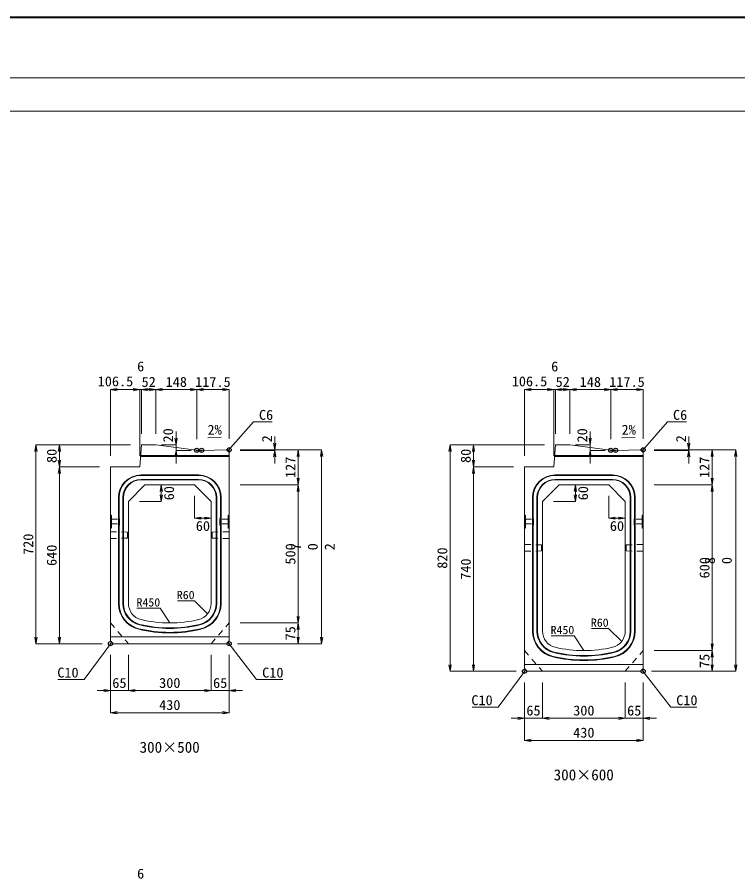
# Model space of a CAD drawing. Units: millimetres at full size; some dimension numbers follow another scale. Extents: x -1267 to 18002, y -8040 to 14480.
# Drawn here: x 3747 to 6358, y -4720 to -1600 of the extents above; entities that cross this region are included whole.
import ezdxf
from ezdxf.enums import TextEntityAlignment as Align

# ---------------------------------------------------------------- set-up
doc = ezdxf.new("R2010")
doc.units = ezdxf.units.MM
doc.header["$LTSCALE"] = 30
doc.header["$PDMODE"] = 32
doc.header["$PDSIZE"] = 15
doc.linetypes.add('USER1', pattern=[1.35, 0.75, -0.6])
for name, color, linetype, lineweight in [('0_2', 7, 'Continuous', 13), ('インサート', 3, 'USER1', 9), ('吊りマスター', 4, 'USER1', 9), ('図枠', 7, 'Continuous', 5), ('寸法線', 7, 'Continuous', 13), ('引出線', 4, 'Continuous', 13), ('本体', 2, 'Continuous', 13), ('目地', 132, 'Continuous', 5)]:
    doc.layers.add(name, color=color, linetype=linetype, lineweight=lineweight)
doc.layers.add('作業エリア', color=11, linetype='Continuous')
doc.styles.add('ＭＳ 明朝', font='')
doc.styles.get('ＭＳ 明朝').set_extended_font_data('MS Mincho')

# ---------------------------------------------------------------- blocks, each defined once
blk = doc.blocks.new('open_arrow')
at = {"color": 0, "linetype": 'Continuous', "lineweight": -2}
blk.add_lwpolyline([(7.5, 1.25), (0, 0), (7.5, -1.25)], dxfattribs=at)

msp = doc.modelspace()

# ---------------------------------------------------------------- linework, layer by layer
at = {"layer": 'インサート'}
for p, q in [((4088.2, -3418.07), (4115.2, -3418.07)), ((4088.2, -3418.07), (4088.2, -3435.07)), ((4118.2, -3414.07), (4115.2, -3414.07)), ((4115.2, -3414.07), (4115.2, -3439.07)), ((4118.2, -3439.07), (4118.2, -3414.07)), ((4481.8, -3414.07), (4484.8, -3414.07)), ((4481.8, -3439.07), (4481.8, -3414.07)), ((4484.8, -3414.07), (4484.8, -3439.07)), ((4511.8, -3418.07), (4484.8, -3418.07)), ((4511.8, -3418.07), (4511.8, -3435.07)), ((5588.2, -3418.07), (5615.2, -3418.07)), ((5588.2, -3418.07), (5588.2, -3435.07)), ((5618.2, -3414.07), (5615.2, -3414.07)), ((5615.2, -3414.07), (5615.2, -3439.07)), ((5618.2, -3439.07), (5618.2, -3414.07)), ((5981.8, -3414.07), (5984.8, -3414.07)), ((5981.8, -3439.07), (5981.8, -3414.07)), ((5984.8, -3414.07), (5984.8, -3439.07)), ((6011.8, -3418.07), (5984.8, -3418.07)), ((6011.8, -3418.07), (6011.8, -3435.07)), ((4088.2, -3435.07), (4115.2, -3435.07)), ((4115.2, -3439.07), (4118.2, -3439.07)), ((4484.8, -3439.07), (4481.8, -3439.07)), ((4511.8, -3435.07), (4484.8, -3435.07)), ((5588.2, -3435.07), (5615.2, -3435.07)), ((5615.2, -3439.07), (5618.2, -3439.07)), ((5984.8, -3439.07), (5981.8, -3439.07)), ((6011.8, -3435.07), (5984.8, -3435.07))]:
    msp.add_line(p, q, dxfattribs=at)
at = {"layer": '作業エリア'}
for p in [(4397.5, -3168.57), (4415, -3168.57), (4415, -3168.57), (4515, -3166.57), (4515, -3166.57), (5897.5, -3168.57), (5915, -3168.57), (5915, -3168.57), (6015, -3166.57), (6015, -3166.57), (4085, -3868.57), (4515, -3868.57), (5585, -3968.57), (6015, -3968.57)]:
    msp.add_point(p, dxfattribs=at)
at = {"layer": '吊りマスター'}
for p, q in [((4085, -3463.07), (4085, -3488.07)), ((4085, -3463.07), (4147, -3464.57)), ((4085, -3488.07), (4147, -3486.57)), ((4147, -3464.57), (4147, -3486.57)), ((4515, -3463.07), (4453, -3464.57)), ((4453, -3464.57), (4453, -3486.57)), ((4515, -3488.07), (4453, -3486.57)), ((4515, -3463.07), (4515, -3488.07)), ((5585, -3509.07), (5585, -3534.07)), ((5585, -3509.07), (5647, -3510.57)), ((5647, -3510.57), (5647, -3532.57)), ((6015, -3509.07), (5953, -3510.57)), ((5953, -3510.57), (5953, -3532.57)), ((6015, -3509.07), (6015, -3534.07)), ((5585, -3534.07), (5647, -3532.57)), ((6015, -3534.07), (5953, -3532.57))]:
    msp.add_line(p, q, dxfattribs=at)
at = {"layer": '図枠', "lineweight": 40}
msp.add_line((400, -1600.17), (8200, -1600.17), dxfattribs=at)
at = {"layer": '図枠', "lineweight": 13}
for p, q in [((700, -1820.17), (7900, -1820.17)), ((700, -1940.17), (7900, -1940.17))]:
    msp.add_line(p, q, dxfattribs=at)
at = {"layer": '寸法線'}
for p, q in [((4085, -2948.57), (4191.5, -2948.57)), ((4085, -3188.57), (4085, -2948.57)), ((4167.5, -2948.57), (4221.5, -2948.57)), ((4191.5, -3188.57), (4191.5, -2948.57)), ((4191.5, -3188.57), (4191.5, -2948.57)), ((4197.5, -2948.57), (4249.5, -2948.57)), ((4197.5, -3108.57), (4197.5, -2948.57)), ((4197.5, -3108.57), (4197.5, -2948.57)), ((4249.5, -3108.57), (4249.5, -2948.57)), ((4249.5, -2948.57), (4397.5, -2948.57)), ((4249.5, -3108.57), (4249.5, -2948.57)), ((4397.5, -2948.57), (4515, -2948.57)), ((4397.5, -3128.57), (4397.5, -2948.57)), ((4397.5, -3128.57), (4397.5, -2948.57)), ((4515, -3126.57), (4515, -2948.57)), ((5585, -2948.57), (5691.5, -2948.57)), ((5585, -3188.57), (5585, -2948.57)), ((5667.5, -2948.57), (5721.5, -2948.57)), ((5691.5, -3188.57), (5691.5, -2948.57)), ((5691.5, -3188.57), (5691.5, -2948.57)), ((5697.5, -2948.57), (5749.5, -2948.57)), ((5697.5, -3108.57), (5697.5, -2948.57)), ((5697.5, -3108.57), (5697.5, -2948.57)), ((5749.5, -3108.57), (5749.5, -2948.57)), ((5749.5, -2948.57), (5897.5, -2948.57)), ((5749.5, -3108.57), (5749.5, -2948.57)), ((5897.5, -2948.57), (6015, -2948.57)), ((5897.5, -3128.57), (5897.5, -2948.57)), ((5897.5, -3128.57), (5897.5, -2948.57)), ((6015, -3126.57), (6015, -2948.57)), ((4322.83, -3100.57), (4322.83, -3216.57)), ((4680.07, -3216.57), (4680.07, -3118.57)), ((5822.83, -3100.57), (5822.83, -3216.57)), ((6180.07, -3216.57), (6180.07, -3118.57)), ((3815.14, -3868.57), (3815.14, -3148.57)), ((4157.5, -3148.57), (3815.14, -3148.57)), ((3900.14, -3228.57), (3900.14, -3148.57)), ((4157.5, -3148.57), (3900.14, -3148.57)), ((4269.5, -3148.57), (4322.83, -3148.57)), ((5315.14, -3968.57), (5315.14, -3148.57)), ((5657.5, -3148.57), (5315.14, -3148.57)), ((5400.14, -3228.57), (5400.14, -3148.57)), ((5657.5, -3148.57), (5400.14, -3148.57)), ((5769.5, -3148.57), (5822.83, -3148.57)), ((4377.5, -3168.57), (4322.83, -3168.57)), ((4555, -3166.57), (4850.07, -3166.57)), ((4555, -3166.57), (4765.07, -3166.57)), ((4555, -3166.57), (4680.07, -3166.57)), ((4555, -3168.57), (4680.07, -3168.57)), ((4765.07, -3293.57), (4765.07, -3166.57)), ((4850.07, -3868.57), (4850.07, -3166.57)), ((5877.5, -3168.57), (5822.83, -3168.57)), ((6055, -3166.57), (6350.07, -3166.57)), ((6055, -3166.57), (6265.07, -3166.57)), ((6055, -3166.57), (6180.07, -3166.57)), ((6055, -3168.57), (6180.07, -3168.57)), ((6265.07, -3293.57), (6265.07, -3166.57)), ((6350.07, -3968.57), (6350.07, -3166.57)), ((3900.14, -3868.57), (3900.14, -3228.57)), ((4045, -3228.57), (3900.14, -3228.57)), ((4045, -3228.57), (3900.14, -3228.57)), ((5400.14, -3968.57), (5400.14, -3228.57)), ((5545, -3228.57), (5400.14, -3228.57)), ((5545, -3228.57), (5400.14, -3228.57)), ((4250, -3293.57), (4269.29, -3293.57)), ((4269.29, -3353.57), (4269.29, -3293.57)), ((4555, -3293.57), (4765.07, -3293.57)), ((4555, -3293.57), (4765.07, -3293.57)), ((4765.07, -3793.57), (4765.07, -3293.57)), ((5750, -3293.57), (5769.29, -3293.57)), ((5769.29, -3353.57), (5769.29, -3293.57)), ((6055, -3293.57), (6265.07, -3293.57)), ((6055, -3293.57), (6265.07, -3293.57)), ((6265.07, -3893.57), (6265.07, -3293.57)), ((4390, -3333.57), (4390, -3414.3)), ((5890, -3333.57), (5890, -3414.3)), ((4190, -3353.57), (4269.29, -3353.57)), ((5690, -3353.57), (5769.29, -3353.57)), ((4450, -3393.57), (4450, -3414.3)), ((5950, -3393.57), (5950, -3414.3)), ((4390, -3414.3), (4450, -3414.3)), ((5890, -3414.3), (5950, -3414.3)), ((4555, -3793.57), (4765.07, -3793.57)), ((4555, -3793.57), (4765.07, -3793.57)), ((4765.07, -3868.57), (4765.07, -3793.57)), ((4055, -3868.57), (3815.14, -3868.57)), ((4055, -3868.57), (3900.14, -3868.57)), ((4545, -3868.57), (4765.07, -3868.57)), ((4545, -3868.57), (4850.07, -3868.57)), ((6055, -3893.57), (6265.07, -3893.57)), ((6055, -3893.57), (6265.07, -3893.57)), ((6265.07, -3968.57), (6265.07, -3893.57)), ((4085, -3908.57), (4085, -4038.57)), ((4085, -3908.57), (4085, -4118.57)), ((4150, -3908.57), (4150, -4038.57)), ((4150, -3908.57), (4150, -4038.57)), ((4450, -3908.57), (4450, -4038.57)), ((4450, -3908.57), (4450, -4038.57)), ((4515, -3908.57), (4515, -4038.57)), ((4515, -3908.57), (4515, -4118.57)), ((5555, -3968.57), (5315.14, -3968.57)), ((5555, -3968.57), (5400.14, -3968.57)), ((6045, -3968.57), (6265.07, -3968.57)), ((6045, -3968.57), (6350.07, -3968.57)), ((5585, -4008.57), (5585, -4138.57)), ((5585, -4008.57), (5585, -4218.57)), ((5650, -4008.57), (5650, -4138.57)), ((5650, -4008.57), (5650, -4138.57)), ((5950, -4008.57), (5950, -4138.57)), ((5950, -4008.57), (5950, -4138.57)), ((6015, -4008.57), (6015, -4138.57)), ((6015, -4008.57), (6015, -4218.57)), ((4037, -4038.57), (4198, -4038.57)), ((4150, -4038.57), (4450, -4038.57)), ((4402, -4038.57), (4563, -4038.57)), ((4085, -4118.57), (4515, -4118.57)), ((5537, -4138.57), (5698, -4138.57)), ((5650, -4138.57), (5950, -4138.57)), ((5902, -4138.57), (6063, -4138.57)), ((5585, -4218.57), (6015, -4218.57))]:
    msp.add_line(p, q, dxfattribs=at)
at = {"layer": '引出線'}
for points in [[(4512, -3169.63), (4603.03, -3065.31), (4671.38, -3065.31)], [(6012, -3169.63), (6103.03, -3065.31), (6171.38, -3065.31)], [(4437.32, -3123.18), (4486.03, -3122.21), (4437.28, -3123.18)], [(5937.32, -3123.18), (5986.03, -3122.21), (5937.28, -3123.18)], [(4300, -3793.57), (4265.29, -3739.98), (4181.12, -3739.98)], [(4437.07, -3760.25), (4389.78, -3713.31), (4327.55, -3713.31)], [(5937.07, -3860.25), (5889.78, -3813.31), (5827.55, -3813.31)], [(4090, -3863.57), (3989.64, -3998.42), (3894.96, -3998.42)], [(4510, -3863.57), (4614.63, -3998.42), (4709.31, -3998.42)], [(5800, -3893.57), (5765.29, -3839.98), (5681.12, -3839.98)], [(5590, -3963.57), (5489.64, -4098.42), (5394.96, -4098.42)], [(6010, -3963.57), (6114.63, -4098.42), (6209.31, -4098.42)]]:
    msp.add_lwpolyline(points, dxfattribs=at)
at = {"layer": '本体'}
for p, q in [((4191.5, -3228.57), (4197.5, -3148.57)), ((4197.5, -3148.57), (4249.5, -3148.57)), ((4249.5, -3148.57), (4396.17, -3168.39)), ((5691.5, -3228.57), (5697.5, -3148.57)), ((5697.5, -3148.57), (5749.5, -3148.57)), ((5749.5, -3148.57), (5896.17, -3168.39)), ((4415, -3168.57), (4398.85, -3168.57)), ((4509, -3166.69), (4415, -3168.57)), ((4509, -3166.69), (4515, -3172.57)), ((4515, -3858.57), (4515, -3172.57)), ((5915, -3168.57), (5898.85, -3168.57)), ((6009, -3166.69), (5915, -3168.57)), ((6009, -3166.69), (6015, -3172.57)), ((6015, -3958.57), (6015, -3172.57)), ((4085, -3228.57), (4085, -3858.57)), ((4085, -3228.57), (4191.5, -3228.57)), ((5585, -3228.57), (5585, -3958.57)), ((5585, -3228.57), (5691.5, -3228.57)), ((4150, -3353.57), (4210, -3293.57)), ((4210, -3293.57), (4390, -3293.57)), ((4390, -3293.57), (4450, -3353.57)), ((5650, -3353.57), (5710, -3293.57)), ((5710, -3293.57), (5890, -3293.57)), ((5890, -3293.57), (5950, -3353.57)), ((4150, -3353.57), (4150, -3723.04)), ((4450, -3723.04), (4450, -3353.57)), ((5650, -3353.57), (5650, -3823.04)), ((5950, -3823.04), (5950, -3353.57)), ((4085, -3858.57), (4095, -3868.57)), ((4505, -3868.57), (4515, -3858.57)), ((4095, -3868.57), (4505, -3868.57)), ((5585, -3958.57), (5595, -3968.57)), ((6005, -3968.57), (6015, -3958.57)), ((5595, -3968.57), (6005, -3968.57))]:
    msp.add_line(p, q, dxfattribs=at)
at = {"layer": '本体', "lineweight": 9}
for p, q in [((4085, -3402.07), (4088.2, -3404.07)), ((4088.2, -3404.07), (4088.2, -3449.07)), ((4515, -3402.07), (4511.8, -3404.07)), ((4511.8, -3404.07), (4511.8, -3449.07)), ((5585, -3402.07), (5588.2, -3404.07)), ((5588.2, -3404.07), (5588.2, -3449.07)), ((6015, -3402.07), (6011.8, -3404.07)), ((6011.8, -3404.07), (6011.8, -3449.07)), ((4088.2, -3449.07), (4085, -3451.07)), ((4511.8, -3449.07), (4515, -3451.07)), ((5588.2, -3449.07), (5585, -3451.07)), ((6011.8, -3449.07), (6015, -3451.07)), ((4085, -3843.57), (4515, -3843.57)), ((5585, -3943.57), (6015, -3943.57))]:
    msp.add_line(p, q, dxfattribs=at)
at = {"layer": '本体', "linetype": 'USER1', "lineweight": 9}
for p, q in [((4085, -3793.57), (4150, -3868.57)), ((4450, -3868.57), (4515, -3793.57)), ((5585, -3893.57), (5650, -3968.57)), ((5950, -3968.57), (6015, -3893.57))]:
    msp.add_line(p, q, dxfattribs=at)
at = {"layer": '本体'}
for centre, radius, start, end in [((4398.85, -3148.57), 20, 262.30395, 270), ((5898.85, -3148.57), 20, 262.30395, 270), ((4210, -3723.04), 60, 180, 256.65764), ((4390, -3723.04), 60, 283.34236, 0), ((4300, -3343.57), 450, 256.65764, 283.34236), ((5710, -3823.04), 60, 180, 256.65764), ((5890, -3823.04), 60, 283.34236, 0), ((5800, -3443.57), 450, 256.65764, 283.34236)]:
    msp.add_arc(centre, radius, start, end, dxfattribs=at)
at = {"layer": '目地'}
for p, q in [((4515, -3190.57), (4194.35, -3190.57)), ((4515, -3186.57), (4194.65, -3186.57)), ((6015, -3190.57), (5694.35, -3190.57)), ((6015, -3186.57), (5694.65, -3186.57)), ((4404, -3257.57), (4196, -3257.57)), ((4404, -3259.57), (4196, -3259.57)), ((4404, -3273.57), (4196, -3273.57)), ((4404, -3275.57), (4196, -3275.57)), ((5904, -3257.57), (5696, -3257.57)), ((5904, -3259.57), (5696, -3259.57)), ((5904, -3273.57), (5696, -3273.57)), ((5904, -3275.57), (5696, -3275.57)), ((4114, -3339.57), (4114, -3723.04)), ((4116, -3339.57), (4116, -3723.04)), ((4130, -3339.57), (4130, -3723.04)), ((4132, -3339.57), (4132, -3723.04)), ((4468, -3723.04), (4468, -3339.57)), ((4470, -3723.04), (4470, -3339.57)), ((4484, -3723.04), (4484, -3339.57)), ((4486, -3723.04), (4486, -3339.57)), ((5614, -3339.57), (5614, -3823.04)), ((5616, -3339.57), (5616, -3823.04)), ((5630, -3339.57), (5630, -3823.04)), ((5632, -3339.57), (5632, -3823.04)), ((5968, -3823.04), (5968, -3339.57)), ((5970, -3823.04), (5970, -3339.57)), ((5984, -3823.04), (5984, -3339.57)), ((5986, -3823.04), (5986, -3339.57))]:
    msp.add_line(p, q, dxfattribs=at)
for centre, radius, start, end in [((4196, -3339.57), 82, 90, 180), ((4196, -3339.57), 80, 90, 180), ((4196, -3339.57), 66, 90, 180), ((4196, -3339.57), 64, 90, 180), ((4404, -3339.57), 82, 0, 90), ((4404, -3339.57), 80, 0, 90), ((4404, -3339.57), 66, 0, 90), ((4404, -3339.57), 64, 0, 90), ((5696, -3339.57), 82, 90, 180), ((5696, -3339.57), 80, 90, 180), ((5696, -3339.57), 66, 90, 180), ((5696, -3339.57), 64, 90, 180), ((5904, -3339.57), 82, 0, 90), ((5904, -3339.57), 80, 0, 90), ((5904, -3339.57), 66, 0, 90), ((5904, -3339.57), 64, 0, 90), ((4210, -3723.04), 96, 180, 256.65764), ((4210, -3723.04), 94, 180, 256.65764), ((4210, -3723.04), 80, 180, 256.65764), ((4210, -3723.04), 78, 180, 256.65764), ((4390, -3723.04), 78, 283.34236, 0), ((4390, -3723.04), 80, 283.34236, 0), ((4390, -3723.04), 94, 283.34236, 0), ((4390, -3723.04), 96, 283.34236, 0), ((4300, -3343.57), 470, 256.65764, 283.34236), ((4300, -3343.57), 468, 256.65764, 283.34236), ((4300, -3343.57), 486, 256.65764, 283.34236), ((4300, -3343.57), 484, 256.65764, 283.34236), ((5710, -3823.04), 96, 180, 256.65764), ((5710, -3823.04), 94, 180, 256.65764), ((5710, -3823.04), 80, 180, 256.65764), ((5710, -3823.04), 78, 180, 256.65764), ((5890, -3823.04), 78, 283.34236, 0), ((5890, -3823.04), 80, 283.34236, 0), ((5890, -3823.04), 94, 283.34236, 0), ((5890, -3823.04), 96, 283.34236, 0), ((5800, -3443.57), 468, 256.65764, 283.34236), ((5800, -3443.57), 486, 256.65764, 283.34236), ((5800, -3443.57), 484, 256.65764, 283.34236), ((5800, -3443.57), 470, 256.65764, 283.34236)]:
    msp.add_arc(centre, radius, start, end, dxfattribs=at)

# ---------------------------------------------------------------- block references
at = {"layer": '寸法線', "xscale": 3.2, "yscale": 3.2}
for p in [(4085, -2948.57), (4197.5, -2948.57), (4249.5, -2948.57), (4397.5, -2948.57), (5585, -2948.57), (5697.5, -2948.57), (5749.5, -2948.57), (5897.5, -2948.57), (4390, -3414.3), (5890, -3414.3), (4150, -4038.57), (4150, -4038.57), (4515, -4038.57), (4085, -4118.57), (5650, -4138.57), (5650, -4138.57), (6015, -4138.57), (5585, -4218.57)]:
    msp.add_blockref('open_arrow', p, dxfattribs=at)
for p, rotation in [((4191.5, -2948.57), 180), ((4249.5, -2948.57), 180), ((4397.5, -2948.57), 180), ((4515, -2948.57), 180), ((5691.5, -2948.57), 180), ((5749.5, -2948.57), 180), ((5897.5, -2948.57), 180), ((6015, -2948.57), 180), ((3815.14, -3148.57), 270), ((3900.14, -3148.57), 270), ((4322.83, -3148.57), 90), ((4680.07, -3166.57), 90), ((5315.14, -3148.57), 270), ((5400.14, -3148.57), 270), ((5822.83, -3148.57), 90), ((6180.07, -3166.57), 90), ((4322.83, -3168.57), 270), ((4680.07, -3168.57), 270), ((4765.07, -3166.57), 270), ((4850.07, -3166.57), 270), ((5822.83, -3168.57), 270), ((6180.07, -3168.57), 270), ((6265.07, -3166.57), 270), ((6350.07, -3166.57), 270), ((3900.14, -3228.57), 90), ((5400.14, -3228.57), 90), ((3900.14, -3228.57), 270), ((5400.14, -3228.57), 270), ((4765.07, -3293.57), 90), ((6265.07, -3293.57), 90), ((4269.29, -3293.57), 270), ((4765.07, -3293.57), 270), ((5769.29, -3293.57), 270), ((6265.07, -3293.57), 270), ((4269.29, -3353.57), 90), ((5769.29, -3353.57), 90), ((4450, -3414.3), 180), ((5950, -3414.3), 180), ((4765.07, -3793.57), 90), ((4765.07, -3793.57), 270), ((3815.14, -3868.57), 90), ((3900.14, -3868.57), 90), ((4765.07, -3868.57), 90), ((4850.07, -3868.57), 90), ((6265.07, -3893.57), 90), ((6265.07, -3893.57), 270), ((5315.14, -3968.57), 90), ((5400.14, -3968.57), 90), ((6265.07, -3968.57), 90), ((6350.07, -3968.57), 90), ((4085, -4038.57), 180), ((4450, -4038.57), 180), ((4450, -4038.57), 180), ((4515, -4118.57), 180), ((5585, -4138.57), 180), ((5950, -4138.57), 180), ((5950, -4138.57), 180), ((6015, -4218.57), 180)]:
    msp.add_blockref('open_arrow', p, dxfattribs=dict(at, rotation=rotation))
at = {"layer": '引出線'}
for p, xscale, yscale, rotation in [((4437.32, -3123.18), 0.16, 0.16, 1.1), ((5937.32, -3123.18), 0.16, 0.16, 1.1), ((4512, -3169.63), 0.16, 0.16, 48.9), ((6012, -3169.63), 0.16, 0.16, 48.9), ((4437.07, -3760.25), 0.133, 0.133, 135.2), ((4300, -3793.57), 0.133, 0.133, 122.9), ((4090, -3863.57), 0.16, 0.16, 233.3), ((4510, -3863.57), 0.16, 0.16, 307.8), ((5937.07, -3860.25), 0.133, 0.133, 135.2), ((5800, -3893.57), 0.133, 0.133, 122.9), ((5590, -3963.57), 0.16, 0.16, 233.3), ((6010, -3963.57), 0.16, 0.16, 307.8)]:
    msp.add_blockref('open_arrow', p, dxfattribs=dict(at, xscale=xscale, yscale=yscale, rotation=rotation))

# ---------------------------------------------------------------- texts
at = {"layer": '0_2', "style": 'ＭＳ 明朝'}
for s, p in [('300×500', (4299.52, -4243.54)), ('300×600', (5799.52, -4343.54))]:
    msp.add_text(s, height=40.03, dxfattribs=at).set_placement(p, align=Align.MIDDLE_CENTER)
at = {"layer": '寸法線', "style": 'ＭＳ 明朝', "width": 1.05}
for s, p in [('6', (4194.5, -2864.56)), ('6', (5694.5, -2864.56)), ('106.5', (4103.16, -2918.57)), ('106.5', (5603.16, -2918.57)), ('52', (4223.5, -2920.57)), ('148', (4323.5, -2920.57)), ('117.5', (4456.25, -2920.57)), ('52', (5723.5, -2920.57)), ('148', (5823.5, -2920.57)), ('117.5', (5956.25, -2920.57)), ('60', (4420, -3442.3)), ('60', (5920, -3442.3)), ('65', (4117.5, -4010.57)), ('300', (4300, -4010.57)), ('65', (4482.5, -4010.57)), ('430', (4300, -4090.57)), ('65', (5617.5, -4110.57)), ('300', (5800, -4110.57)), ('65', (5982.5, -4110.57)), ('430', (5800, -4190.57)), ('6', (4194.5, -4701.24))]:
    msp.add_text(s, height=36.03, dxfattribs=at).set_placement(p, align=Align.MIDDLE_CENTER)
for s, p in [('20', (4294.08, -3114.18)), ('2', (4652.07, -3126.64)), ('20', (5794.08, -3114.18)), ('2', (6152.07, -3126.64)), ('80', (3872.14, -3188.57)), ('80', (5372.14, -3188.57)), ('127', (4737.07, -3230.07)), ('127', (6237.07, -3230.07)), ('60', (4297.29, -3323.57)), ('60', (5797.29, -3323.57)), ('720', (3787.14, -3508.57)), ('640', (3872.14, -3548.57)), ('500', (4737.07, -3543.57)), ('820', (5287.14, -3558.57)), ('740', (5372.14, -3598.57)), ('600', (6237.07, -3593.57)), ('75', (4737.07, -3831.07)), ('75', (6237.07, -3931.07))]:
    msp.add_text(s, height=36.03, rotation=90, dxfattribs=at).set_placement(p, align=Align.MIDDLE_CENTER)
for s, p in [('7', (4785.62, -3530.53)), ('0', (4846.64, -3530.53)), ('2', (4907.66, -3530.53)), ('8', (6285.62, -3580.53)), ('0', (6346.64, -3580.53))]:
    msp.add_text(s, height=36.03, rotation=90, dxfattribs=at).set_placement(p, align=Align.BOTTOM_LEFT)
at = {"layer": '引出線', "style": 'ＭＳ 明朝', "width": 1.05}
for s, p in [('C6', (4623.03, -3022.11)), ('C6', (6123.03, -3022.11)), ('C10', (4634.63, -3955.22)), ('C10', (6134.63, -4055.22))]:
    msp.add_text(s, height=36.03, dxfattribs=at).set_placement(p, align=Align.TOP_LEFT)
for p in [(4436.34, -3076.29), (5936.34, -3076.29)]:
    msp.add_text('2%', height=36.03, rotation=1.146, dxfattribs=at).set_placement(p, align=Align.TOP_LEFT)
for s, height, p in [('R60', 30.02, (4389.78, -3677.31)), ('R450', 30.02, (4265.29, -3703.98)), ('R450', 30.02, (5765.29, -3803.98)), ('R60', 30.02, (5889.78, -3777.31)), ('C10', 36.03, (3969.64, -3955.22)), ('C10', 36.03, (5469.64, -4055.22))]:
    msp.add_text(s, height=height, dxfattribs=at).set_placement(p, align=Align.TOP_RIGHT)

doc.saveas('drawing.dxf')
